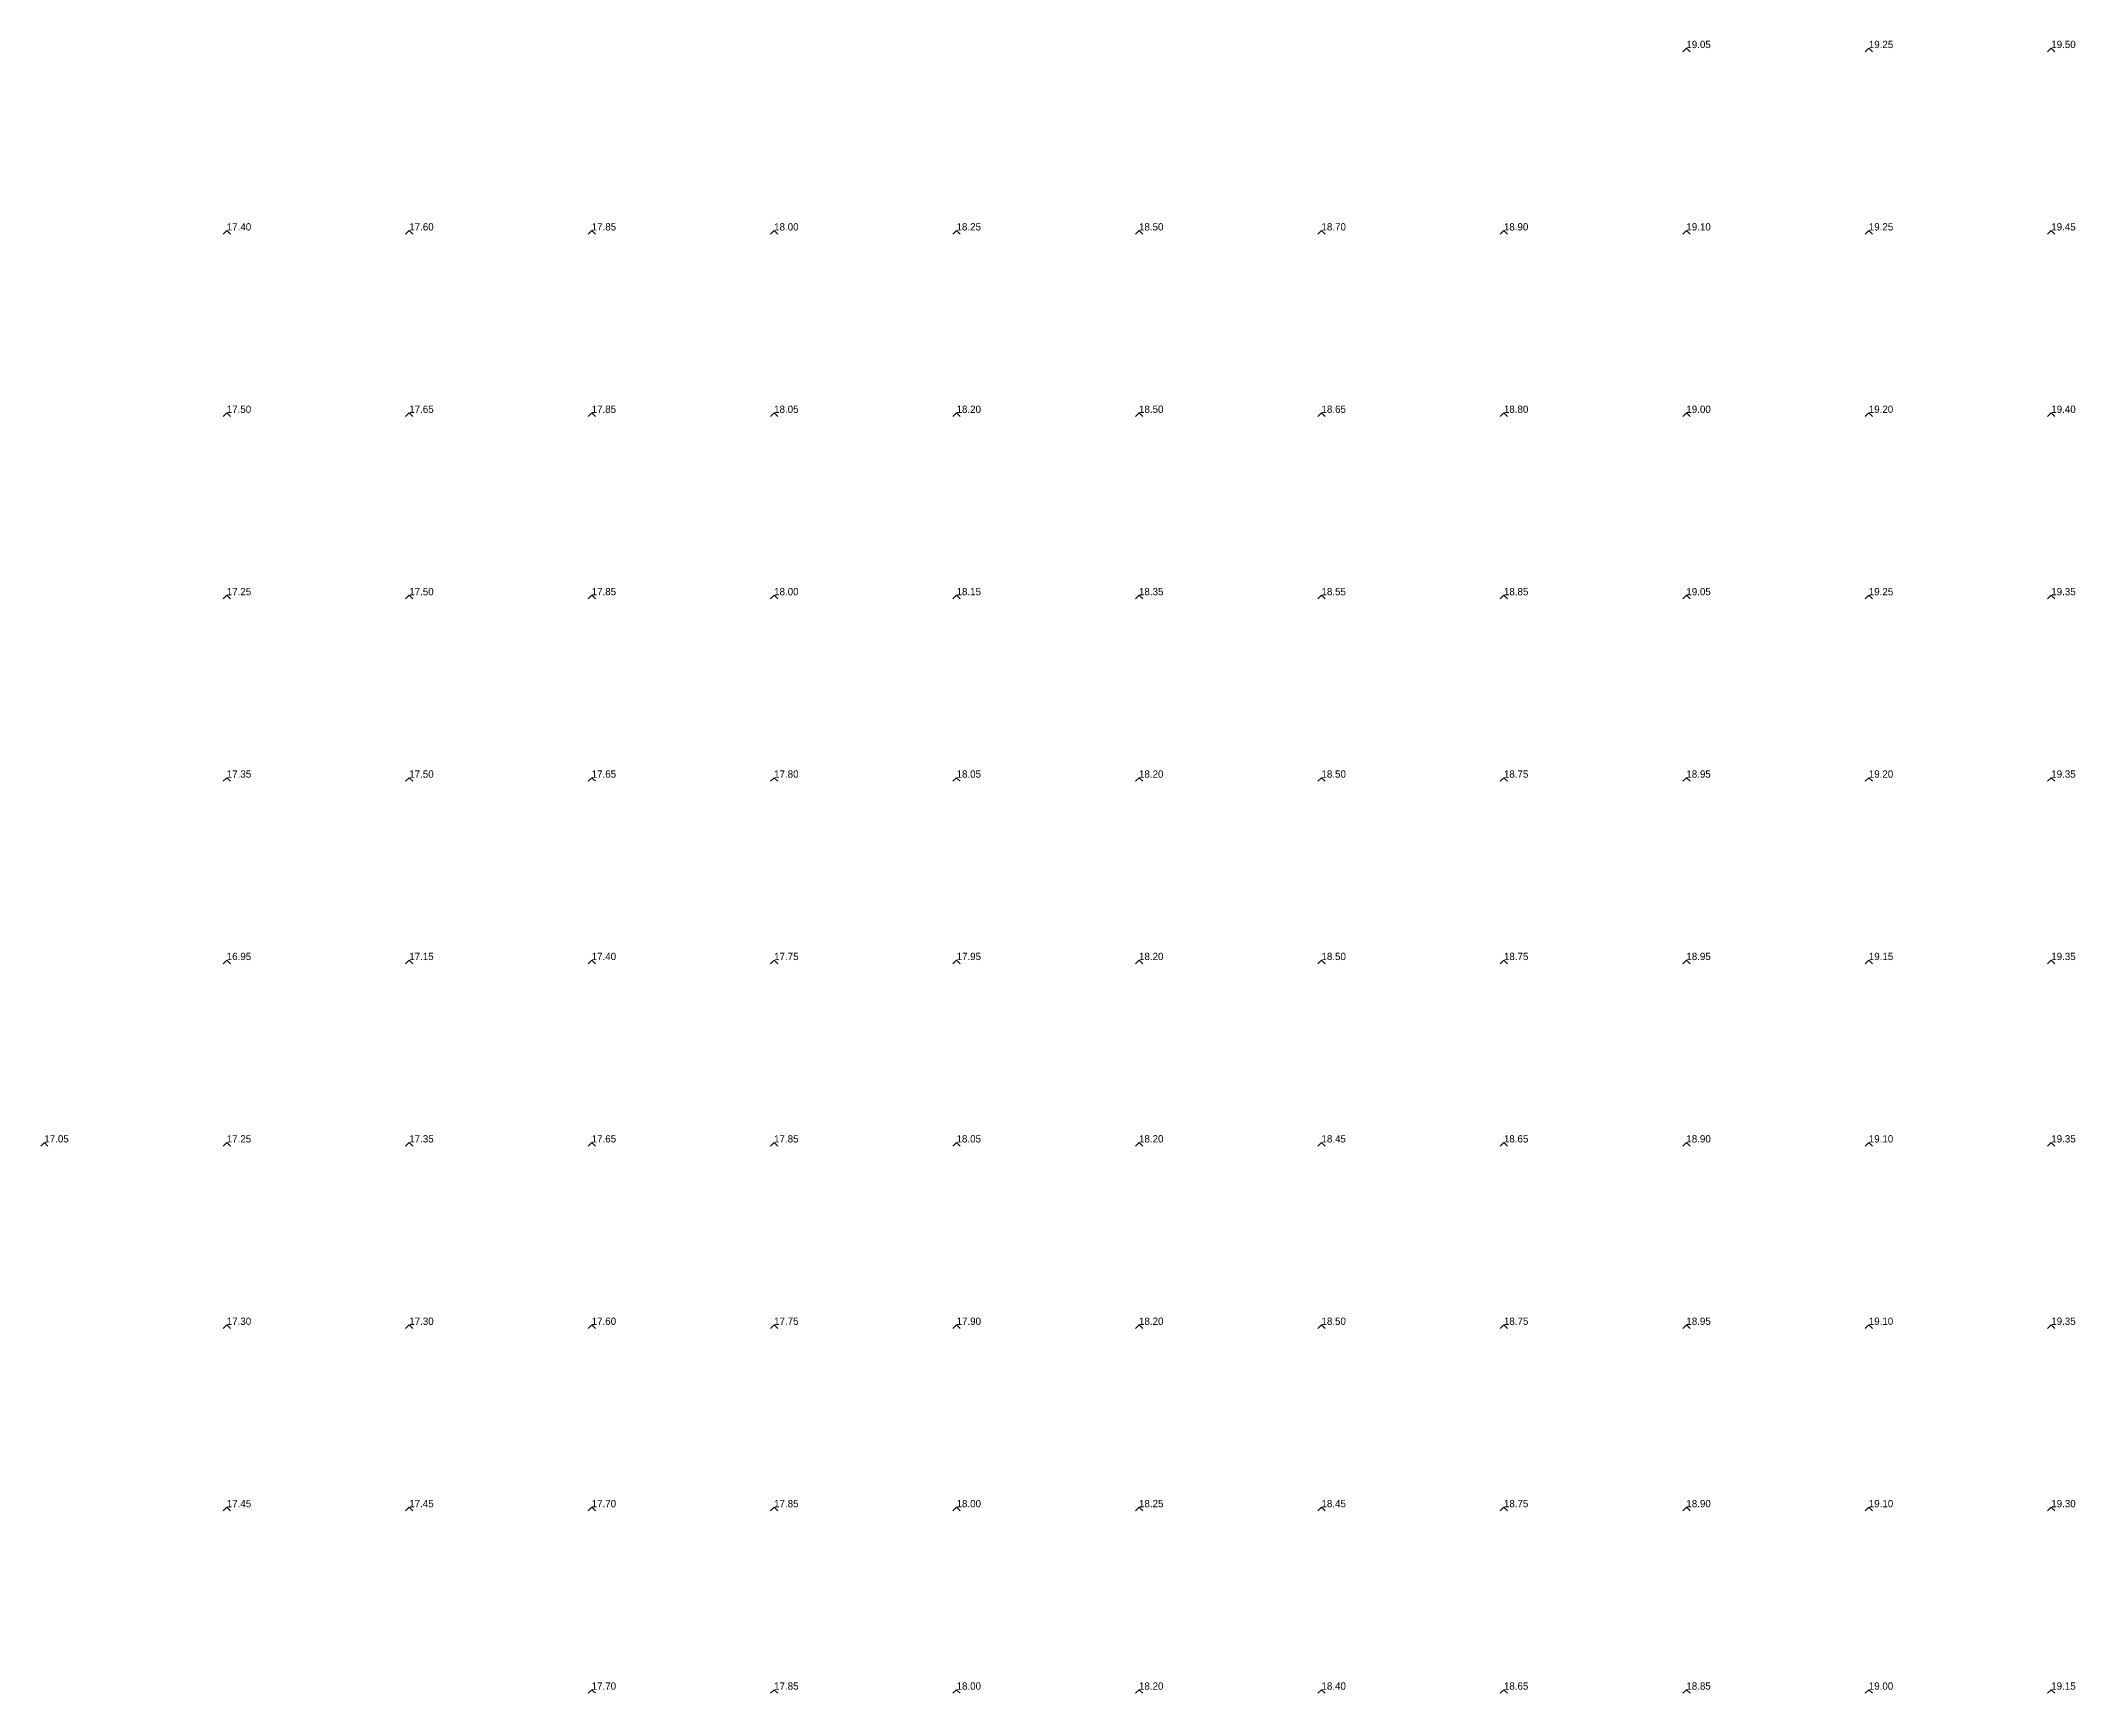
# Model space of a CAD drawing. Extents: x 570945 to 571083, y 5181392 to 5181597.
# Drawn here: x 570944.82 to 570972.7, y 5181569.08 to 5181591.73 of the extents above; entities that cross this region are included whole.
import ezdxf

# ---------------------------------------------------------------- set-up
doc = ezdxf.new("R2010")
doc.units = 0
doc.layers.add('Soundings', color=1, linetype='CONTINUOUS')

msp = doc.modelspace()

# ---------------------------------------------------------------- linework, layer by layer
at = {"layer": 'Soundings'}
for points in [[(570967.325, 5181591.575), (570967.375, 5181591.625), (570967.425, 5181591.575)], [(570969.825, 5181591.575), (570969.875, 5181591.625), (570969.925, 5181591.575)], [(570972.325, 5181591.575), (570972.375, 5181591.625), (570972.425, 5181591.575)], [(570947.325, 5181589.075), (570947.375, 5181589.125), (570947.425, 5181589.075)], [(570949.825, 5181589.075), (570949.875, 5181589.125), (570949.925, 5181589.075)], [(570952.325, 5181589.075), (570952.375, 5181589.125), (570952.425, 5181589.075)], [(570954.825, 5181589.075), (570954.875, 5181589.125), (570954.925, 5181589.075)], [(570957.325, 5181589.075), (570957.375, 5181589.125), (570957.425, 5181589.075)], [(570959.825, 5181589.075), (570959.875, 5181589.125), (570959.925, 5181589.075)], [(570962.325, 5181589.075), (570962.375, 5181589.125), (570962.425, 5181589.075)], [(570964.825, 5181589.075), (570964.875, 5181589.125), (570964.925, 5181589.075)], [(570967.325, 5181589.075), (570967.375, 5181589.125), (570967.425, 5181589.075)], [(570969.825, 5181589.075), (570969.875, 5181589.125), (570969.925, 5181589.075)], [(570972.325, 5181589.075), (570972.375, 5181589.125), (570972.425, 5181589.075)], [(570947.325, 5181586.575), (570947.375, 5181586.625), (570947.425, 5181586.575)], [(570949.825, 5181586.575), (570949.875, 5181586.625), (570949.925, 5181586.575)], [(570952.325, 5181586.575), (570952.375, 5181586.625), (570952.425, 5181586.575)], [(570954.825, 5181586.575), (570954.875, 5181586.625), (570954.925, 5181586.575)], [(570957.325, 5181586.575), (570957.375, 5181586.625), (570957.425, 5181586.575)], [(570959.825, 5181586.575), (570959.875, 5181586.625), (570959.925, 5181586.575)], [(570962.325, 5181586.575), (570962.375, 5181586.625), (570962.425, 5181586.575)], [(570964.825, 5181586.575), (570964.875, 5181586.625), (570964.925, 5181586.575)], [(570967.325, 5181586.575), (570967.375, 5181586.625), (570967.425, 5181586.575)], [(570969.825, 5181586.575), (570969.875, 5181586.625), (570969.925, 5181586.575)], [(570972.325, 5181586.575), (570972.375, 5181586.625), (570972.425, 5181586.575)], [(570947.325, 5181584.075), (570947.375, 5181584.125), (570947.425, 5181584.075)], [(570949.825, 5181584.075), (570949.875, 5181584.125), (570949.925, 5181584.075)], [(570952.325, 5181584.075), (570952.375, 5181584.125), (570952.425, 5181584.075)], [(570954.825, 5181584.075), (570954.875, 5181584.125), (570954.925, 5181584.075)], [(570957.325, 5181584.075), (570957.375, 5181584.125), (570957.425, 5181584.075)], [(570959.825, 5181584.075), (570959.875, 5181584.125), (570959.925, 5181584.075)], [(570962.325, 5181584.075), (570962.375, 5181584.125), (570962.425, 5181584.075)], [(570964.825, 5181584.075), (570964.875, 5181584.125), (570964.925, 5181584.075)], [(570967.325, 5181584.075), (570967.375, 5181584.125), (570967.425, 5181584.075)], [(570969.825, 5181584.075), (570969.875, 5181584.125), (570969.925, 5181584.075)], [(570972.325, 5181584.075), (570972.375, 5181584.125), (570972.425, 5181584.075)], [(570947.325, 5181581.575), (570947.375, 5181581.625), (570947.425, 5181581.575)], [(570949.825, 5181581.575), (570949.875, 5181581.625), (570949.925, 5181581.575)], [(570952.325, 5181581.575), (570952.375, 5181581.625), (570952.425, 5181581.575)], [(570954.825, 5181581.575), (570954.875, 5181581.625), (570954.925, 5181581.575)], [(570957.325, 5181581.575), (570957.375, 5181581.625), (570957.425, 5181581.575)], [(570959.825, 5181581.575), (570959.875, 5181581.625), (570959.925, 5181581.575)], [(570962.325, 5181581.575), (570962.375, 5181581.625), (570962.425, 5181581.575)], [(570964.825, 5181581.575), (570964.875, 5181581.625), (570964.925, 5181581.575)], [(570967.325, 5181581.575), (570967.375, 5181581.625), (570967.425, 5181581.575)], [(570969.825, 5181581.575), (570969.875, 5181581.625), (570969.925, 5181581.575)], [(570972.325, 5181581.575), (570972.375, 5181581.625), (570972.425, 5181581.575)], [(570947.325, 5181579.075), (570947.375, 5181579.125), (570947.425, 5181579.075)], [(570949.825, 5181579.075), (570949.875, 5181579.125), (570949.925, 5181579.075)], [(570952.325, 5181579.075), (570952.375, 5181579.125), (570952.425, 5181579.075)], [(570954.825, 5181579.075), (570954.875, 5181579.125), (570954.925, 5181579.075)], [(570957.325, 5181579.075), (570957.375, 5181579.125), (570957.425, 5181579.075)], [(570959.825, 5181579.075), (570959.875, 5181579.125), (570959.925, 5181579.075)], [(570962.325, 5181579.075), (570962.375, 5181579.125), (570962.425, 5181579.075)], [(570964.825, 5181579.075), (570964.875, 5181579.125), (570964.925, 5181579.075)], [(570967.325, 5181579.075), (570967.375, 5181579.125), (570967.425, 5181579.075)], [(570969.825, 5181579.075), (570969.875, 5181579.125), (570969.925, 5181579.075)], [(570972.325, 5181579.075), (570972.375, 5181579.125), (570972.425, 5181579.075)], [(570944.825, 5181576.575), (570944.875, 5181576.625), (570944.925, 5181576.575)], [(570947.325, 5181576.575), (570947.375, 5181576.625), (570947.425, 5181576.575)], [(570949.825, 5181576.575), (570949.875, 5181576.625), (570949.925, 5181576.575)], [(570952.325, 5181576.575), (570952.375, 5181576.625), (570952.425, 5181576.575)], [(570954.825, 5181576.575), (570954.875, 5181576.625), (570954.925, 5181576.575)], [(570957.325, 5181576.575), (570957.375, 5181576.625), (570957.425, 5181576.575)], [(570959.825, 5181576.575), (570959.875, 5181576.625), (570959.925, 5181576.575)], [(570962.325, 5181576.575), (570962.375, 5181576.625), (570962.425, 5181576.575)], [(570964.825, 5181576.575), (570964.875, 5181576.625), (570964.925, 5181576.575)], [(570967.325, 5181576.575), (570967.375, 5181576.625), (570967.425, 5181576.575)], [(570969.825, 5181576.575), (570969.875, 5181576.625), (570969.925, 5181576.575)], [(570972.325, 5181576.575), (570972.375, 5181576.625), (570972.425, 5181576.575)], [(570947.325, 5181574.075), (570947.375, 5181574.125), (570947.425, 5181574.075)], [(570949.825, 5181574.075), (570949.875, 5181574.125), (570949.925, 5181574.075)], [(570952.325, 5181574.075), (570952.375, 5181574.125), (570952.425, 5181574.075)], [(570954.825, 5181574.075), (570954.875, 5181574.125), (570954.925, 5181574.075)], [(570957.325, 5181574.075), (570957.375, 5181574.125), (570957.425, 5181574.075)], [(570959.825, 5181574.075), (570959.875, 5181574.125), (570959.925, 5181574.075)], [(570962.325, 5181574.075), (570962.375, 5181574.125), (570962.425, 5181574.075)], [(570964.825, 5181574.075), (570964.875, 5181574.125), (570964.925, 5181574.075)], [(570967.325, 5181574.075), (570967.375, 5181574.125), (570967.425, 5181574.075)], [(570969.825, 5181574.075), (570969.875, 5181574.125), (570969.925, 5181574.075)], [(570972.325, 5181574.075), (570972.375, 5181574.125), (570972.425, 5181574.075)], [(570947.325, 5181571.575), (570947.375, 5181571.625), (570947.425, 5181571.575)], [(570949.825, 5181571.575), (570949.875, 5181571.625), (570949.925, 5181571.575)], [(570952.325, 5181571.575), (570952.375, 5181571.625), (570952.425, 5181571.575)], [(570954.825, 5181571.575), (570954.875, 5181571.625), (570954.925, 5181571.575)], [(570957.325, 5181571.575), (570957.375, 5181571.625), (570957.425, 5181571.575)], [(570959.825, 5181571.575), (570959.875, 5181571.625), (570959.925, 5181571.575)], [(570962.325, 5181571.575), (570962.375, 5181571.625), (570962.425, 5181571.575)], [(570964.825, 5181571.575), (570964.875, 5181571.625), (570964.925, 5181571.575)], [(570967.325, 5181571.575), (570967.375, 5181571.625), (570967.425, 5181571.575)], [(570969.825, 5181571.575), (570969.875, 5181571.625), (570969.925, 5181571.575)], [(570972.325, 5181571.575), (570972.375, 5181571.625), (570972.425, 5181571.575)], [(570952.325, 5181569.075), (570952.375, 5181569.125), (570952.425, 5181569.075)], [(570954.825, 5181569.075), (570954.875, 5181569.125), (570954.925, 5181569.075)], [(570957.325, 5181569.075), (570957.375, 5181569.125), (570957.425, 5181569.075)], [(570959.825, 5181569.075), (570959.875, 5181569.125), (570959.925, 5181569.075)], [(570962.325, 5181569.075), (570962.375, 5181569.125), (570962.425, 5181569.075)], [(570964.825, 5181569.075), (570964.875, 5181569.125), (570964.925, 5181569.075)], [(570967.325, 5181569.075), (570967.375, 5181569.125), (570967.425, 5181569.075)], [(570969.825, 5181569.075), (570969.875, 5181569.125), (570969.925, 5181569.075)], [(570972.325, 5181569.075), (570972.375, 5181569.125), (570972.425, 5181569.075)]]:
    msp.add_lwpolyline(points, dxfattribs=at)

# ---------------------------------------------------------------- texts
for s, p in [('19.05', (570967.375, 5181591.625, 19.05)), ('19.25', (570969.875, 5181591.625, 19.25)), ('19.50', (570972.375, 5181591.625, 19.5)), ('17.40', (570947.375, 5181589.125, 17.4)), ('17.60', (570949.875, 5181589.125, 17.6)), ('17.85', (570952.375, 5181589.125, 17.85)), ('18.00', (570954.875, 5181589.125, 18)), ('18.25', (570957.375, 5181589.125, 18.25)), ('18.50', (570959.875, 5181589.125, 18.5)), ('18.70', (570962.375, 5181589.125, 18.7)), ('18.90', (570964.875, 5181589.125, 18.9)), ('19.10', (570967.375, 5181589.125, 19.1)), ('19.25', (570969.875, 5181589.125, 19.25)), ('19.45', (570972.375, 5181589.125, 19.45)), ('17.50', (570947.375, 5181586.625, 17.5)), ('17.65', (570949.875, 5181586.625, 17.65)), ('17.85', (570952.375, 5181586.625, 17.85)), ('18.05', (570954.875, 5181586.625, 18.05)), ('18.20', (570957.375, 5181586.625, 18.2)), ('18.50', (570959.875, 5181586.625, 18.5)), ('18.65', (570962.375, 5181586.625, 18.65)), ('18.80', (570964.875, 5181586.625, 18.8)), ('19.00', (570967.375, 5181586.625, 19)), ('19.20', (570969.875, 5181586.625, 19.2)), ('19.40', (570972.375, 5181586.625, 19.4)), ('17.25', (570947.375, 5181584.125, 17.25)), ('17.50', (570949.875, 5181584.125, 17.5)), ('17.85', (570952.375, 5181584.125, 17.85)), ('18.00', (570954.875, 5181584.125, 18)), ('18.15', (570957.375, 5181584.125, 18.15)), ('18.35', (570959.875, 5181584.125, 18.35)), ('18.55', (570962.375, 5181584.125, 18.55)), ('18.85', (570964.875, 5181584.125, 18.85)), ('19.05', (570967.375, 5181584.125, 19.05)), ('19.25', (570969.875, 5181584.125, 19.25)), ('19.35', (570972.375, 5181584.125, 19.35)), ('17.35', (570947.375, 5181581.625, 17.35)), ('17.50', (570949.875, 5181581.625, 17.5)), ('17.65', (570952.375, 5181581.625, 17.65)), ('17.80', (570954.875, 5181581.625, 17.8)), ('18.05', (570957.375, 5181581.625, 18.05)), ('18.20', (570959.875, 5181581.625, 18.2)), ('18.50', (570962.375, 5181581.625, 18.5)), ('18.75', (570964.875, 5181581.625, 18.75)), ('18.95', (570967.375, 5181581.625, 18.95)), ('19.20', (570969.875, 5181581.625, 19.2)), ('19.35', (570972.375, 5181581.625, 19.35)), ('16.95', (570947.375, 5181579.125, 16.95)), ('17.15', (570949.875, 5181579.125, 17.15)), ('17.40', (570952.375, 5181579.125, 17.4)), ('17.75', (570954.875, 5181579.125, 17.75)), ('17.95', (570957.375, 5181579.125, 17.95)), ('18.20', (570959.875, 5181579.125, 18.2)), ('18.50', (570962.375, 5181579.125, 18.5)), ('18.75', (570964.875, 5181579.125, 18.75)), ('18.95', (570967.375, 5181579.125, 18.95)), ('19.15', (570969.875, 5181579.125, 19.15)), ('19.35', (570972.375, 5181579.125, 19.35)), ('17.05', (570944.875, 5181576.625, 17.05)), ('17.25', (570947.375, 5181576.625, 17.25)), ('17.35', (570949.875, 5181576.625, 17.35)), ('17.65', (570952.375, 5181576.625, 17.65)), ('17.85', (570954.875, 5181576.625, 17.85)), ('18.05', (570957.375, 5181576.625, 18.05)), ('18.20', (570959.875, 5181576.625, 18.2)), ('18.45', (570962.375, 5181576.625, 18.45)), ('18.65', (570964.875, 5181576.625, 18.65)), ('18.90', (570967.375, 5181576.625, 18.9)), ('19.10', (570969.875, 5181576.625, 19.1)), ('19.35', (570972.375, 5181576.625, 19.35)), ('17.30', (570947.375, 5181574.125, 17.3)), ('17.30', (570949.875, 5181574.125, 17.3)), ('17.60', (570952.375, 5181574.125, 17.6)), ('17.75', (570954.875, 5181574.125, 17.75)), ('17.90', (570957.375, 5181574.125, 17.9)), ('18.20', (570959.875, 5181574.125, 18.2)), ('18.50', (570962.375, 5181574.125, 18.5)), ('18.75', (570964.875, 5181574.125, 18.75)), ('18.95', (570967.375, 5181574.125, 18.95)), ('19.10', (570969.875, 5181574.125, 19.1)), ('19.35', (570972.375, 5181574.125, 19.35)), ('17.45', (570947.375, 5181571.625, 17.45)), ('17.45', (570949.875, 5181571.625, 17.45)), ('17.70', (570952.375, 5181571.625, 17.7)), ('17.85', (570954.875, 5181571.625, 17.85)), ('18.00', (570957.375, 5181571.625, 18)), ('18.25', (570959.875, 5181571.625, 18.25)), ('18.45', (570962.375, 5181571.625, 18.45)), ('18.75', (570964.875, 5181571.625, 18.75)), ('18.90', (570967.375, 5181571.625, 18.9)), ('19.10', (570969.875, 5181571.625, 19.1)), ('19.30', (570972.375, 5181571.625, 19.3)), ('17.70', (570952.375, 5181569.125, 17.7)), ('17.85', (570954.875, 5181569.125, 17.85)), ('18.00', (570957.375, 5181569.125, 18)), ('18.20', (570959.875, 5181569.125, 18.2)), ('18.40', (570962.375, 5181569.125, 18.4)), ('18.65', (570964.875, 5181569.125, 18.65)), ('18.85', (570967.375, 5181569.125, 18.85)), ('19.00', (570969.875, 5181569.125, 19)), ('19.15', (570972.375, 5181569.125, 19.15))]:
    msp.add_text(s, height=0.1, dxfattribs=at).set_placement(p)

doc.saveas('drawing.dxf')
